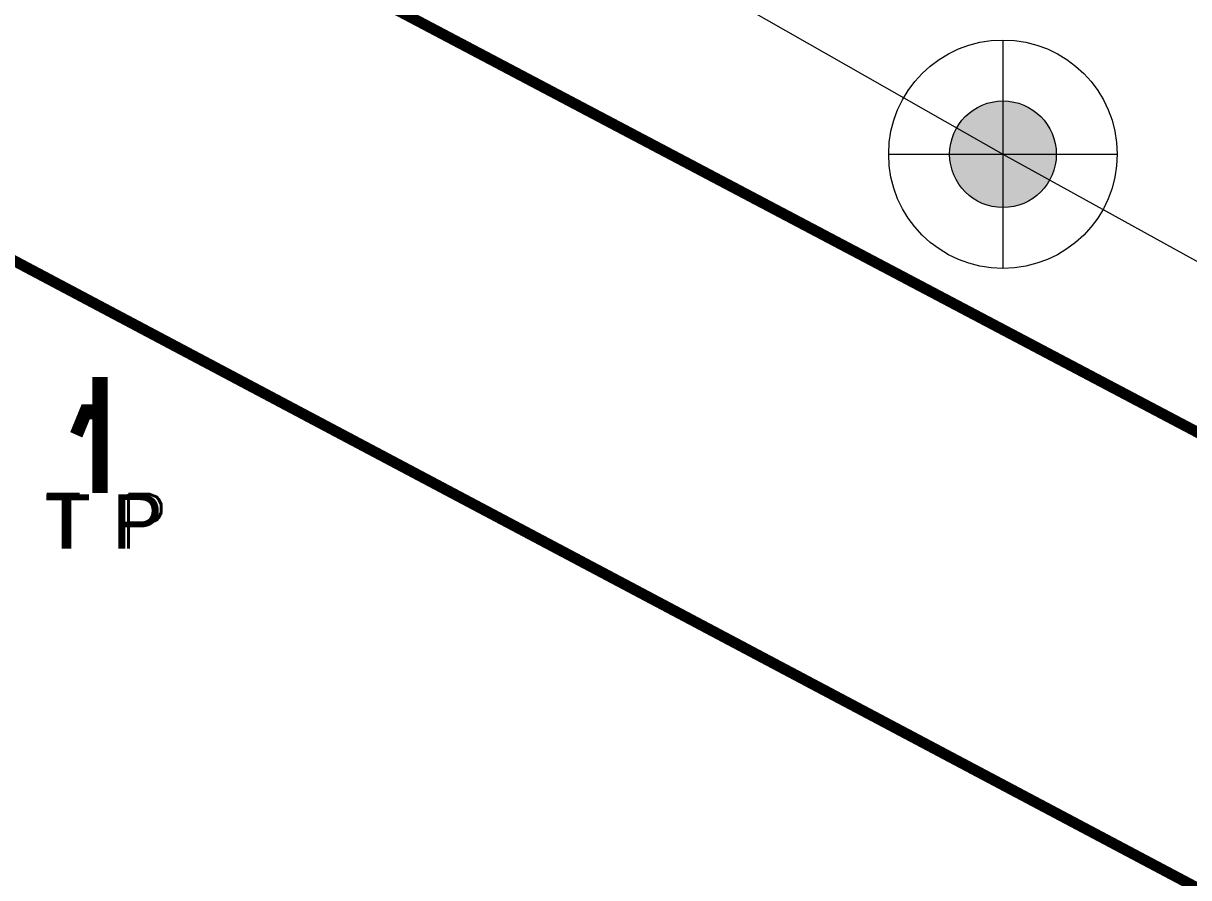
# Model space of a CAD drawing. Header units: inches. Extents: x 350994 to 353538, y 1581369 to 1583842.
# Drawn here: x 351512.35 to 351523.05, y 1583628.03 to 1583635.89 of the extents above; entities that cross this region are included whole.
import ezdxf

# ---------------------------------------------------------------- set-up
doc = ezdxf.new("R2010")
doc.units = ezdxf.units.IN
doc.header["$MEASUREMENT"] = 0
doc.linetypes.add('1', pattern=[0])
for name, color, linetype in [('BOUNDARY', 5, 'Continuous'), ('EP TF', 5, 'Continuous'), ("ROAD'S", 1, '1'), ('TAP', 180, 'Continuous')]:
    doc.layers.add(name, color=color, linetype=linetype)
doc.styles.add('ROMANS', font='ROMANS.shx')
doc.styles.get("Standard").update_dxf_attribs({"font": 'arial.ttf'})
doc.linetypes.add('SILT_FENCE', pattern='A,0.5,-0.2,["EP",Standard,S=0.1,R=0,X=-0.1,Y=-0.05],-0.2', length=0.9)

# ---------------------------------------------------------------- blocks, each defined once
blk = doc.blocks.new('TP')
at = {"layer": 'BOUNDARY', "color": 182, "lineweight": 5}
blk.add_lwpolyline([(-0.035, 0.407), (-0.145, 0.407), (-0.228, 0.204), (-0.181, 0.183), (-0.117, 0.339), (-0.035, 0.339), (-0.035, -0.339), (0.035, -0.339), (0.035, 0.656), (-0.035, 0.656)], close=True, dxfattribs=at)
blk.add_lwpolyline([(-0.035, 0), (0.035, 0)], dxfattribs=at)
at = {"layer": 'BOUNDARY', "color": 182, "lineweight": 5, "width": 1}
blk.add_text('T P', height=0.5, dxfattribs=at).set_placement((-0.51, -0.885, 99.153))
blk = doc.blocks.new('EP1')
at = {"layer": 'EP TF', "lineweight": 5}
h = blk.add_hatch(color=252, dxfattribs=at)
edge = h.paths.add_edge_path()
edge.add_arc((351339.771, 1583222.914), 0.49, 0, 360)
at = {"layer": 'EP TF', "color": 252, "lineweight": 5}
for points in [[(351339.771, 1583223.964), (351339.771, 1583221.864)], [(351338.721, 1583222.914), (351340.821, 1583222.914)]]:
    blk.add_lwpolyline(points, dxfattribs=at)
for radius in [1.05, 0.49]:
    blk.add_circle((351339.771, 1583222.914), radius, dxfattribs=at)

msp = doc.modelspace()

# ---------------------------------------------------------------- linework, layer by layer
at = {"layer": 'EP TF', "color": 252, "linetype": 'SILT_FENCE', "lineweight": 5, "ltscale": 6, "elevation": 98.457}
msp.add_lwpolyline([(351496.869, 1583648.638), (351521.348, 1583634.682), (351540.579, 1583624.07), (351593.122, 1583594.788), (351678.043, 1583550.962), (351687.196, 1583579.437)], dxfattribs=at)
at = {"layer": "ROAD'S", "lineweight": 5, "const_width": 0.1}
msp.add_lwpolyline([(351502.838, 1583676.673), (351496.091, 1583648.9), (351496.922, 1583645.962), (351541.81, 1583622.269), (351541.81, 1583622.269), (351632.781, 1583571.878), (351679.959, 1583545.791), (351679.959, 1583545.791)], dxfattribs=at)
msp.add_lwpolyline([(351493.628, 1583641.759), (351482.419, 1583604.878), (351453.336, 1583502.652), (351427.872, 1583413.69), (351425.474, 1583406.168), (351428.205, 1583404.001), (351429.519, 1583403.242), (351451.062, 1583395.474), (351528.805, 1583369.389), (351608.336, 1583343.146), (351610.303, 1583342.984), (351612.716, 1583343.499), (351612.789, 1583343.767), (351619.489, 1583361.814), (351656.418, 1583471.89), (351678.861, 1583542.98), (351678.861, 1583542.98), (351631.507, 1583568.484), (351540.827, 1583618.553), (351496.133, 1583642.258, 0.356236)], format="xyb", close=True, dxfattribs=at)
at = {"layer": 'TAP', "lineweight": 5, "const_width": 0.07}
msp.add_lwpolyline([(351513.017, 1583632.349), (351512.907, 1583632.349), (351512.824, 1583632.146), (351512.871, 1583632.125), (351512.935, 1583632.281), (351513.017, 1583632.281), (351513.017, 1583631.603), (351513.087, 1583631.603), (351513.087, 1583632.598), (351513.017, 1583632.598)], close=True, dxfattribs=at)
msp.add_lwpolyline([(351513.017, 1583631.942), (351513.087, 1583631.942)], dxfattribs=at)

# ---------------------------------------------------------------- block references
at = {"layer": 'EP TF', "color": 1, "lineweight": 5}
msp.add_blockref('EP1', (181.577, 411.768, 98.457), dxfattribs=at)
at = {"layer": 'TAP', "lineweight": 5}
msp.add_blockref('TP', (351513.052, 1583631.942, 91.251), dxfattribs=at)

# ---------------------------------------------------------------- texts
at = {"layer": 'TAP', "lineweight": 9, "style": 'ROMANS'}
msp.add_text('T P', height=0.5, dxfattribs=at).set_placement((351512.542, 1583631.057, 190.404))

doc.saveas('drawing.dxf')
